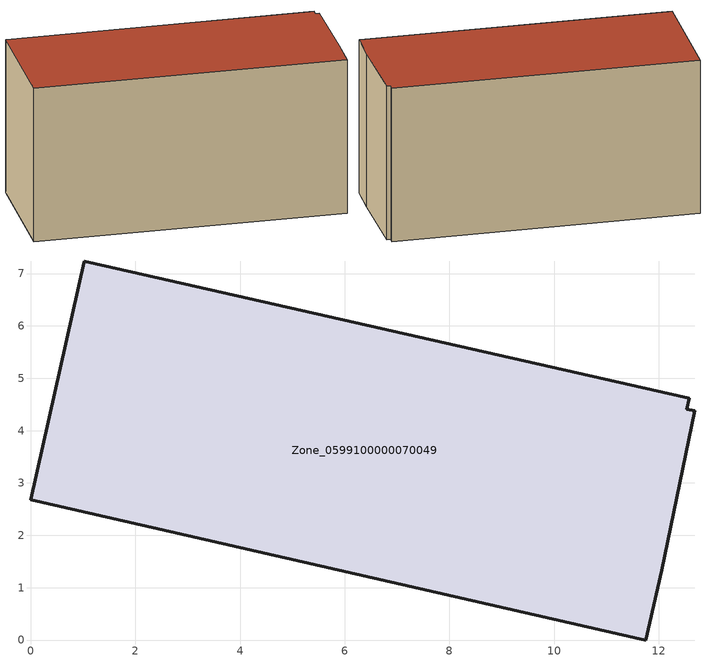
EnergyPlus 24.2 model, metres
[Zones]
Zone_0599100000070049
 floor ground (C_G): 12.53,4.41 12.69,4.38 12.06,1.33 11.75,0 0,2.68 1.02,7.24 12.58,4.62 z0
 wall outside (C_F): 0,2.68 11.75,0 12.06,1.33 12.69,4.38 12.53,4.41 12.58,4.62 1.02,7.24 0,2.68 z0:6.29
 roof outside (C_R): 12.69,4.38 12.53,4.41 12.58,4.62 1.02,7.24 0,2.68 11.75,0 12.06,1.33 z6.29
[BUILDING]
Pand.0599100000070049: North Axis=0; Terrain=City; Loads Convergence Tolerance Value=0.04; Temperature Convergence Tolerance Value=0.4; Solar Distribution=FullExterior; Maximum Number of Warmup Days=25; Minimum Number of Warmup Days=1
[Site:Location]
Rotterdam.The.Hague.AP_ZH_NLD Design_Conditions: Latitude=51.96; Longitude=4.45; Time Zone=1; Elevation=-4.5
[SITE:GROUNDTEMPERATURE:BUILDINGSURFACE]
18, 18, 18, 18, 18, 18, 18, 18, 18, 18, 18, 18
[MATERIAL] Thermal Absorptance=0.9; Solar Absorptance=0.7; Visible Absorptance=0.7
Name | Roughness | Thickness | Conductivity | Density | Specific Heat
G.TI.1946 | MediumSmooth | 0.15 | 1 | 540 | 1210
F.TI.1946 | Rough | 0.3 | 0.857143 | 1920 | 840
R.TI.1946 | MediumRough | 0.2 | 0.1 | 1500 | 1000
[CONSTRUCTION]
C_G: G.TI.1946
C_F: F.TI.1946
C_R: R.TI.1946
[ZONE]
Zone_0599100000070049: Type=1; Multiplier=1; Ceiling Height=Autocalculate; Volume=Autocalculate; Floor Area=autocalculate; Part of Total Floor Area=Yes
[ZONEINFILTRATION:DESIGNFLOWRATE]
Infil_Zone_0599100000070049: Zone or ZoneList or Space or SpaceList=Zone_0599100000070049; Schedule=AlwaysOn; Design Flow Rate Calculation Method=Flow/Area; Flow Rate per Floor Area=0.003; Constant Term Coefficient=1; Temperature Term Coefficient=0; Velocity Term Coefficient=0; Velocity Squared Term Coefficient=0
[HVACTEMPLATE:ZONE:IDEALLOADSAIRSYSTEM]
Zone_0599100000070049: Maximum Heating Supply Air Temperature=50; Minimum Cooling Supply Air Temperature=13; Maximum Heating Supply Air Humidity Ratio=0.0156; Minimum Cooling Supply Air Humidity Ratio=0.0077; Heating Limit=NoLimit; Cooling Limit=NoLimit; Dehumidification Control Type=ConstantSensibleHeatRatio; Cooling Sensible Heat Ratio=0.7; Dehumidification Setpoint=60; Humidification Control Type=None; Humidification Setpoint=30; Outdoor Air Method=None; Outdoor Air Flow Rate per Person=0.00944; Outdoor Air Flow Rate per Zone Floor Area=0; Outdoor Air Flow Rate per Zone=0; Demand Controlled Ventilation Type=None; Outdoor Air Economizer Type=NoEconomizer; Heat Recovery Type=None; Sensible Heat Recovery Effectiveness=0.7; Latent Heat Recovery Effectiveness=0.65
[ZONECONTROL:THERMOSTAT]
ThermostatControl_Zone_0599100000070049: Zone or ZoneList=Zone_0599100000070049; Control Type Schedule=DualSetpointControlType; Control 1=Thermostat_Zone_0599100000070049; Temperature Difference Between Cutout And Setpoint=0
[THERMOSTATSETPOINT:DUALSETPOINT]
Thermostat_Zone_0599100000070049: Heating Setpoint Temperature Schedule=HeatingSetpoint_Zone_0599100000070049; Cooling Setpoint Temperature Schedule=CoolingSetpoint_Zone_0599100000070049
[SCHEDULE:COMPACT]
HeatingSetpoint_Zone_0599100000070049: Through: 12/31, For: AllDays, Until: 24:00, 21
CoolingSetpoint_Zone_0599100000070049: Through: 12/31, For: AllDays, Until: 24:00, 24
DualSetpointControlType: Through: 12/31, For: AllDays, Until: 24:00, 4
AlwaysOn: Through: 12/31, For: AllDays, Until: 24:00, 1
